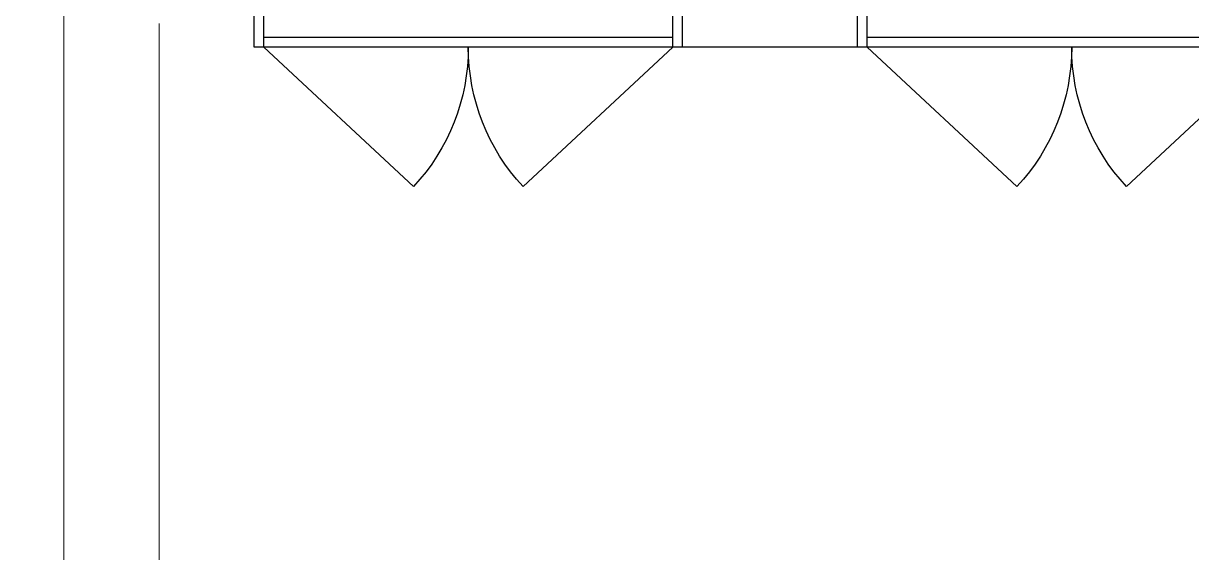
# Model space of a CAD drawing. Header units: millimetres. Extents: x 699029 to 727993, y 4486031 to 4516039.
# Drawn here: x 726112.9 to 726358.5, y 4492073.5 to 4492184.6 of the extents above; entities that cross this region are included whole.
import ezdxf

# ---------------------------------------------------------------- set-up
doc = ezdxf.new("R2010")
doc.units = ezdxf.units.MM
doc.layers.add('_P3_S_Duvar_Ç', color=7, linetype='Continuous', lineweight=30)
doc.layers.add('DBM_w_sld', color=111, linetype='Continuous', lineweight=20)
doc.layers.add('A-TEFRIS', color=251, linetype='Continuous')

# ---------------------------------------------------------------- blocks, each defined once
blk = doc.blocks.new('dolap01')
at = {"layer": 'A-TEFRIS'}
for p, q in [((730465.87, 4490349.61), (730510.87, 4490349.61)), ((730465.87, 4490347.61), (730510.87, 4490347.61)), ((730465.87, 4490310.76), (730510.87, 4490310.76)), ((730465.87, 4490308.76), (730510.87, 4490308.76)), ((730467.87, 4490308.76), (730467.87, 4490222.76)), ((730508.87, 4490222.76), (730508.87, 4490308.76)), ((730465.87, 4490222.76), (730510.87, 4490222.76))]:
    blk.add_line(p, q, dxfattribs=at)
blk.add_lwpolyline([(730510.87, 4490437.61), (730465.87, 4490437.61), (730465.87, 4490220.76), (730510.87, 4490220.76)], close=True, dxfattribs=at)
for points in [[(730465.87, 4490435.61), (730436.59, 4490404.11)], [(730510.87, 4490435.61), (730465.87, 4490435.61)], [(730508.87, 4490435.61), (730467.87, 4490435.61), (730467.87, 4490349.61)], [(730508.87, 4490349.61), (730508.87, 4490435.61)], [(730465.87, 4490349.61), (730436.59, 4490381.1)], [(730465.87, 4490308.76), (730436.59, 4490277.26)], [(730465.87, 4490222.76), (730436.59, 4490254.25)]]:
    blk.add_lwpolyline(points, dxfattribs=at)
for centre, start, end in [((730465.87, 4490435.61), 227.0929, 270), ((730465.87, 4490349.61), 90, 132.9071), ((730465.87, 4490308.76), 227.0929, 270), ((730465.87, 4490222.76), 90, 132.9071)]:
    blk.add_arc(centre, 43, start, end, dxfattribs=at)

msp = doc.modelspace()

# ---------------------------------------------------------------- linework, layer by layer
at = {"layer": 'DBM_w_sld'}
for points in [[(726081.45, 4491630.38), (726121.45, 4491630.38), (726121.45, 4492680.38), (725402.86, 4492680.38)], [(726161.45, 4491630.38), (726121.45, 4491630.38), (726121.45, 4492680.38), (726840.03, 4492680.38)], [(726141.45, 4491670.38), (726141.45, 4492184.65)]]:
    msp.add_lwpolyline(points, dxfattribs=at)

# ---------------------------------------------------------------- block references
at = {"layer": '_P3_S_Duvar_Ç', "color": 240, "lineweight": 30, "true_color": 0xed1f24, "xscale": -1, "rotation": 270}
msp.add_blockref('dolap01', (-3764059.31, 3761713.78), dxfattribs=at)

doc.saveas('drawing.dxf')
